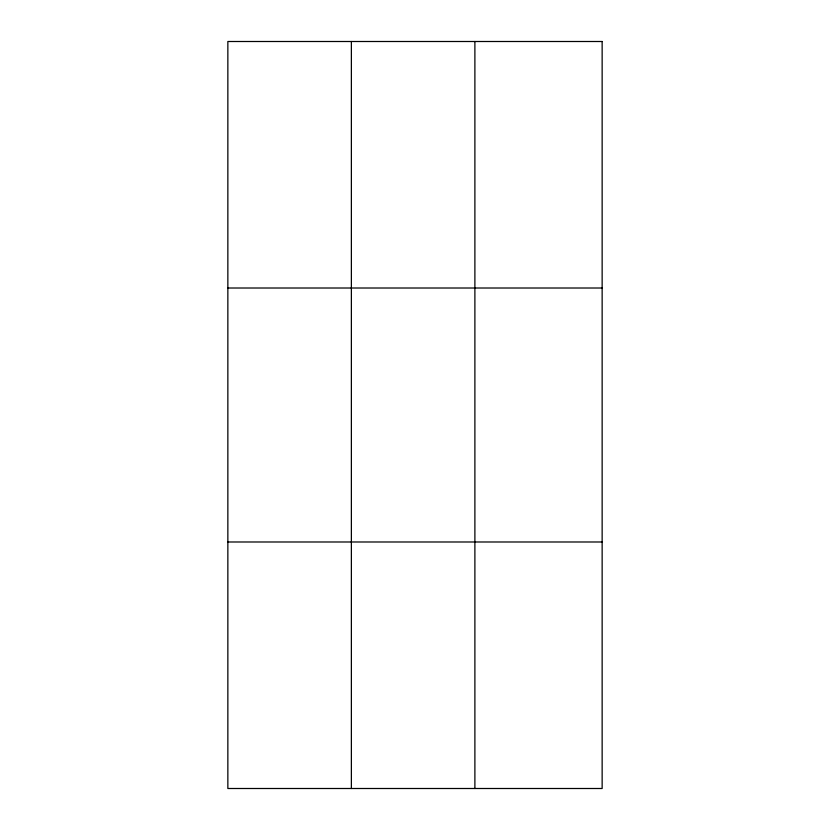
<?xml version="1.0" encoding="UTF-8"?>
<svg xmlns="http://www.w3.org/2000/svg" width="830" height="830" viewBox="0 0 830 830"><rect width="100%" height="100%" fill="white"/><g stroke="black" fill="none" stroke-linecap="round" stroke-linejoin="round"><path stroke-width="1.25" d="M351.37 41.5L351.37 788.5M474.885 41.5L474.885 788.5M227.856 288.01L602.144 288.01M227.856 541.99L602.144 541.99M602.144 41.5L602.144 788.5L227.856 788.5L227.856 41.5L602.144 41.5"/></g></svg>
